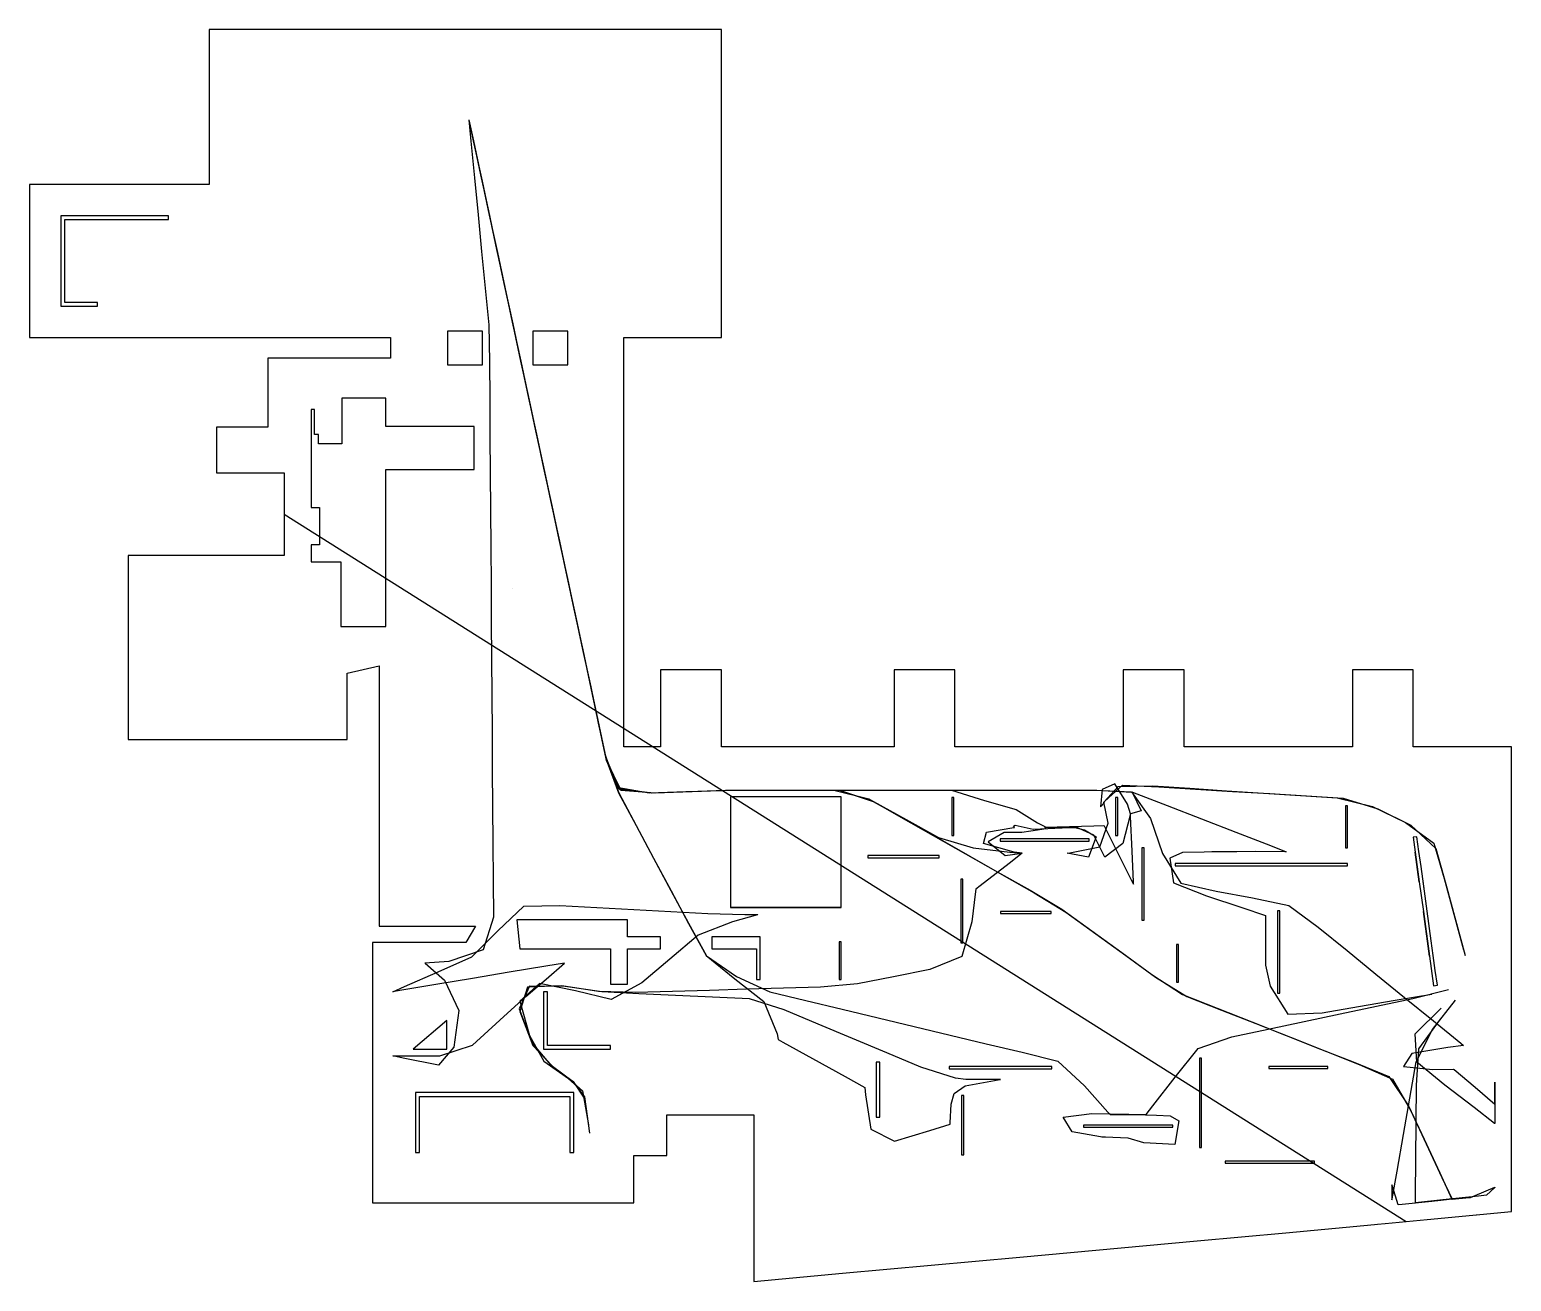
# Model space of a CAD drawing. Header units: metres. Extents: x -35032 to 35255, y -41115 to 18283.
import ezdxf

# ---------------------------------------------------------------- set-up
doc = ezdxf.new("R2010")
doc.units = ezdxf.units.M
for name, color, linetype in [('PLAN_FLOOR', 8, 'Continuous'), ('PLAN_WALLS', 7, 'Continuous'), ('TRACKS', 1, 'Continuous')]:
    doc.layers.add(name, color=color, linetype=linetype)

msp = doc.modelspace()

# ---------------------------------------------------------------- linework, layer by layer
at = {"layer": 'PLAN_FLOOR', "color": 8}
msp.add_lwpolyline([(30268, -38276), (31266, -38180), (35255, -37796), (35255, -15745), (30596, -15745), (30596, -12096), (27715, -12096), (27715, -15745), (19729, -15745), (19729, -12096), (16847, -12096), (16847, -15745), (8862, -15745), (8862, -12096), (5980, -12096), (5980, -15745), (-2220, -15745), (-2220, -12096), (-5101, -12096), (-5101, -15745), (-6848, -15745), (-6848, 3678), (-2210, 3678), (-2210, 18283), (-26510, 18283), (-26510, 10934), (-35032, 10934), (-35032, 3678), (-17916, 3678), (-17916, 2686), (-23727, 2686), (-23727, -586), (-26163, -586), (-26163, -2754), (-22962, -2754), (-22962, -4713)], close=True, dxfattribs=at)
at = {"layer": 'PLAN_WALLS', "color": 7}
for points in [[(-6369, -37395), (-6369, -35142), (-4799, -35142), (-4799, -33205), (-687, -33205), (-687, -41115), (3520, -40730), (7728, -40345), (11935, -39960), (20350, -39190), (24557, -38805), (28765, -38419), (28909, -38406), (29271, -38373), (29271, -38371), (32263, -38084), (35255, -37796), (35255, -15745), (30596, -15745), (30596, -12096), (27715, -12096), (27715, -15745), (19729, -15745), (19729, -12096), (16847, -12096), (16847, -15745), (8862, -15745), (8862, -12096), (5980, -12096), (5980, -15745), (-2220, -15745), (-2220, -12096), (-5101, -12096), (-5101, -15745), (-6848, -15745), (-6848, 3678), (-2210, 3678), (-2210, 18283), (-26510, 18283), (-26510, 10934), (-35032, 10934), (-35032, 3678), (-17916, 3678), (-17916, 2686), (-23727, 2686), (-23727, -586), (-26163, -586), (-26163, -2754), (-22962, -2754), (-22962, -6672), (-30353, -6672), (-30353, -15395), (-19968, -15395), (-19968, -12261), (-18446, -11911), (-18446, -24265), (-13876, -24265), (-14337, -25033), (-18762, -25033), (-18762, -37395)], [(-6369, -37395), (-6369, -35142), (-4799, -35142), (-4799, -33205), (-687, -33205), (-687, -41115), (3520, -40730), (7728, -40345), (11935, -39960), (20350, -39190), (24557, -38805), (28765, -38419), (28909, -38406), (29271, -38373), (29271, -38371), (32263, -38084), (35255, -37796), (35255, -15745), (30596, -15745), (30596, -12096), (27715, -12096), (27715, -15745), (19729, -15745), (19729, -12096), (16847, -12096), (16847, -15745), (8862, -15745), (8862, -12096), (5980, -12096), (5980, -15745), (-2220, -15745), (-2220, -12096), (-5101, -12096), (-5101, -15745), (-6848, -15745), (-6848, 3678), (-2210, 3678), (-2210, 18283), (-26510, 18283), (-26510, 10934), (-35032, 10934), (-35032, 3678), (-17916, 3678), (-17916, 2686), (-23727, 2686), (-23727, -586), (-26163, -586), (-26163, -2754), (-22962, -2754), (-22962, -6672), (-30353, -6672), (-30353, -15395), (-19968, -15395), (-19968, -12261), (-18446, -11911), (-18446, -24265), (-13876, -24265), (-14337, -25033), (-18762, -25033), (-18762, -37395)], [(-31807, 5155), (-31807, 5335), (-33366, 5335), (-33366, 9267), (-28443, 9267), (-28443, 9447), (-33546, 9447), (-33546, 5155)], [(-31807, 5155), (-31807, 5335), (-33366, 5335), (-33366, 9267), (-28443, 9267), (-28443, 9447), (-33546, 9447), (-33546, 5155)], [(-14385, 3982), (-15216, 3982), (-15216, 2381), (-13554, 2381), (-13554, 3982)], [(-14385, 3982), (-15216, 3982), (-15216, 2381), (-13554, 2381), (-13554, 3982)], [(-10328, 3982), (-11159, 3982), (-11159, 2381), (-9497, 2381), (-9497, 3982)], [(-10328, 3982), (-11159, 3982), (-11159, 2381), (-9497, 2381), (-9497, 3982)], [(-21526, 251), (-21679, 251), (-21679, -4398), (-21282, -4398), (-21282, -6161), (-21679, -6161), (-21679, -6976), (-20268, -6976), (-20268, -10045), (-18142, -10045), (-18142, -2583), (-13952, -2583), (-13952, -544), (-18142, -544), (-18142, 792), (-20221, 792), (-20221, -1364), (-21333, -1365), (-21333, -932), (-21526, -932)], [(-21526, 251), (-21679, 251), (-21679, -4398), (-21282, -4398), (-21282, -6161), (-21679, -6161), (-21679, -6976), (-20268, -6976), (-20268, -10045), (-18142, -10045), (-18142, -2583), (-13952, -2583), (-13952, -544), (-18142, -544), (-18142, 792), (-20221, 792), (-20221, -1364), (-21333, -1365), (-21333, -932), (-21526, -932)], [(3471, -18129), (-1780, -18129), (-1780, -23379), (845, -23379), (-1780, -23379), (845, -23379), (3471, -23379), (845, -23379), (3471, -23379)], [(3471, -18129), (-1780, -18129), (-1780, -23379), (845, -23379), (-1780, -23379), (845, -23379), (3471, -23379), (845, -23379), (3471, -23379)], [(8812, -18160), (8710, -18160), (8710, -19954), (8812, -19954)], [(8812, -19506), (8812, -18160), (8710, -18160), (8710, -19954), (8812, -19954)], [(16581, -19506), (16581, -18160), (16479, -18160), (16479, -19954), (16581, -19954)], [(16581, -19506), (16581, -18160), (16479, -18160), (16479, -19954), (16581, -19954)], [(27489, -18548), (27387, -18548), (27387, -20536), (27489, -20536)], [(27489, -18548), (27387, -18548), (27387, -20536), (27489, -20536)], [(11427, -20118), (11004, -20118), (11004, -20219), (15235, -20219), (15235, -20118)], [(11427, -20118), (11004, -20118), (11004, -20219), (15235, -20219), (15235, -20118)], [(31067, -22129), (30970, -21424), (30873, -20718), (30776, -20013), (30598, -20037), (30695, -20743), (30792, -21448), (30888, -22153), (30695, -20743), (30792, -21448), (30888, -22153), (31082, -23564), (31179, -24270), (31276, -24975), (31373, -25681), (31276, -24975), (31179, -24270), (31082, -23564), (31179, -24270), (31276, -24975), (31373, -25681), (31566, -27092), (31745, -27067), (31648, -26362), (31551, -25656), (31454, -24951), (31260, -23540), (31164, -22834)], [(30776, -20013), (30598, -20037), (30695, -20743), (30792, -21448), (30888, -22153), (31082, -23564), (31179, -24270), (31276, -24975), (31373, -25681), (31566, -27092), (31745, -27067), (31648, -26362), (31551, -25656), (31454, -24951), (31260, -23540), (31164, -22834), (30970, -21424), (30873, -20718)], [(7696, -21015), (8119, -21015), (8119, -20913), (5581, -20913), (5158, -20913), (4735, -20913), (4735, -21015)], [(7696, -21015), (8119, -21015), (8119, -20913), (5581, -20913), (5158, -20913), (4735, -20913), (4735, -21015)], [(17834, -20546), (17733, -20546), (17733, -23971), (17834, -23971)], [(17834, -20546), (17733, -20546), (17733, -23971), (17834, -23971)], [(27489, -21392), (27489, -21290), (19313, -21290), (19313, -21392)], [(27489, -21290), (19313, -21290), (19313, -21392), (27489, -21392)], [(9241, -22034), (9139, -22034), (9139, -25052), (9241, -25052)], [(9241, -22034), (9139, -22034), (9139, -25052), (9241, -25052)], [(11014, -23563), (11014, -23665), (13420, -23665), (13420, -23563)], [(11415, -23563), (11014, -23563), (11014, -23665), (13420, -23665), (13420, -23563)], [(24267, -24704), (24267, -23533), (24165, -23533), (24165, -27437), (24267, -27437)], [(24267, -23533), (24165, -23533), (24165, -27437), (24267, -27437)], [(-11925, -23961), (-11783, -25337), (-7478, -25337), (-7478, -27009), (-6673, -27009), (-6673, -25337), (-5103, -25337), (-5103, -24766), (-6673, -24766), (-6673, -23961)], [(-11925, -23961), (-11783, -25337), (-7478, -25337), (-7478, -27009), (-6673, -27009), (-6673, -25337), (-5103, -25337), (-5103, -24766), (-6673, -24766), (-6673, -23961)], [(-1530, -24766), (-2677, -24766), (-2677, -25337), (-546, -25337), (-546, -26785), (-383, -26785), (-383, -24766)], [(-1530, -24766), (-2677, -24766), (-2677, -25337), (-546, -25337), (-546, -26785), (-383, -26785), (-383, -24766)], [(3470, -25001), (3369, -25001), (3369, -26785), (3470, -26785)], [(3470, -25001), (3369, -25001), (3369, -26785), (3470, -26785)], [(19466, -26471), (19466, -25133), (19364, -25133), (19364, -26917), (19466, -26917)], [(19466, -25133), (19364, -25133), (19364, -26917), (19466, -26917)], [(-10649, -27381), (-10649, -30097), (-7479, -30097), (-7479, -29917), (-10469, -29917), (-10469, -27381)], [(-10649, -27381), (-10649, -30097), (-7479, -30097), (-7479, -29917), (-10469, -29917), (-10469, -27381)], [(-16847, -30097), (-15236, -30097), (-15236, -28739)], [(-16847, -30097), (-15236, -30097), (-15236, -28739)], [(5305, -30710), (5122, -30710), (5122, -33330), (5305, -33330)], [(5305, -32675), (5305, -30710), (5122, -30710), (5122, -33330), (5305, -33330)], [(8588, -30924), (8588, -31026), (13451, -31026), (13451, -30924)], [(9030, -30924), (8588, -30924), (8588, -31026), (13451, -31026), (13451, -30924)], [(20556, -30516), (20454, -30516), (20454, -34767), (20556, -34767)], [(20556, -30516), (20454, -30516), (20454, -34767), (20556, -34767)], [(24157, -30913), (23757, -30913), (23757, -31015), (26551, -31015), (26551, -30913)], [(24157, -30913), (23757, -30913), (23757, -31015), (26551, -31015), (26551, -30913)], [(-16725, -35006), (-16545, -35006), (-16545, -32337), (-9402, -32337), (-9402, -35006), (-9222, -35006), (-9222, -32157), (-16725, -32157)], [(-16725, -35006), (-16545, -35006), (-16545, -32337), (-9402, -32337), (-9402, -35006), (-9222, -35006), (-9222, -32157), (-16725, -32157)], [(9281, -32300), (9179, -32300), (9179, -35103), (9281, -35103)], [(9281, -33101), (9281, -32300), (9179, -32300), (9179, -35103), (9281, -35103)], [(17075, -33695), (14960, -33695), (14960, -33798), (19190, -33798), (19190, -33695)], [(14960, -33695), (14960, -33798), (19190, -33798), (19190, -33695)], [(22102, -35409), (21678, -35409), (21678, -35511), (25919, -35511), (25919, -35409)], [(22102, -35409), (21678, -35409), (21678, -35511), (25919, -35511), (25919, -35409)]]:
    msp.add_lwpolyline(points, close=True, dxfattribs=at)
at = {"layer": 'TRACKS', "color": 3}
for points in [[(-14200, 14000), (-14102, 12993), (-13932, 11245), (-13762, 9502), (-13593, 7759), (-13420, 6015), (-13253, 4277), (-13221, 2516), (-13208, 763), (-13196, -1002), (-13184, -2757), (-13171, -4519), (-13159, -6275), (-13147, -8040), (-13134, -9800), (-13122, -11556), (-13110, -13310), (-13097, -15066), (-13085, -16822), (-13073, -18575), (-13061, -20332), (-13045, -22081), (-13036, -23838), (-13526, -25385), (-15142, -25936), (-16291, -26010), (-16291, -26010), (-16291, -26010), (-16276, -26023), (-15351, -26821), (-14671, -28264), (-14905, -29994), (-15640, -30855), (-17312, -30525), (-17800, -30409), (-17800, -30409), (-17800, -30409), (-17309, -30409), (-15578, -30409), (-14020, -29900), (-12724, -28722), (-11496, -27596), (-10523, -26774), (-9655, -26010), (-9655, -26010), (-9655, -26010), (-9655, -26010), (-10547, -26159), (-12286, -26449), (-14018, -26738), (-15758, -27028), (-17479, -27316), (-17800, -27369), (-17800, -27369), (-17800, -27369), (-17800, -27369), (-17254, -27129), (-15657, -26434), (-14056, -25719), (-12828, -24487), (-11583, -23306), (-9875, -23271), (-8125, -23367), (-6377, -23464), (-4620, -23561), (-2866, -23662), (-1110, -23709), (-482, -23709), (-482, -23709), (-482, -23709), (-505, -23715), (-1689, -24057), (-3319, -24679), (-4662, -25818), (-5995, -26952), (-7442, -27736), (-9139, -27324), (-10839, -26981), (-11772, -27824), (-11315, -29440), (-10640, -30659), (-9478, -31485), (-8809, -32068), (-8522, -33683)], [(-14198, 13992), (-13958, 12872), (-13589, 11158), (-13220, 9439), (-12849, 7715), (-12478, 5990), (-12109, 4269), (-11741, 2557), (-11372, 841), (-11004, -870), (-10634, -2592), (-10266, -4304), (-9898, -6016), (-9529, -7734), (-9161, -9447), (-8792, -11165), (-8422, -12888), (-8060, -14604), (-7695, -16317), (-7041, -17771), (-5419, -17929), (-3666, -17867), (-1909, -17808), (-149, -17809), (1610, -17809), (3367, -17809), (4986, -18337), (6510, -19203), (8042, -20073), (9567, -20939), (11092, -21805), (12621, -22670), (14114, -23597), (15540, -24625), (16960, -25651), (18377, -26677), (19868, -27591), (21502, -28238), (23137, -28885), (24775, -29533), (26406, -30178), (28034, -30819), (29621, -31518), (30468, -32997), (31214, -34594), (31958, -36189), (32440, -37220), (32440, -37220), (32440, -37220), (32440, -37220), (33098, -37152), (33310, -37130), (33310, -37130), (33310, -37130), (33310, -37130), (33535, -37037), (34470, -36650), (34470, -36650), (34470, -36650), (34466, -36653), (34070, -37030), (34070, -37030), (34070, -37030), (33690, -37071), (32004, -37251), (30700, -37390), (30700, -37390), (30700, -37390), (30704, -37005), (30719, -35314), (30735, -33562), (30749, -31812), (30866, -30087), (31890, -28678)]]:
    msp.add_lwpolyline(points, dxfattribs=at)
at = {"layer": 'TRACKS', "color": 4}
for points in [[(-14200, 14000), (-13986, 13005), (-13618, 11291), (-13247, 9568), (-12879, 7854), (-12508, 6129), (-12140, 4414), (-11769, 2690), (-11400, 973), (-11030, -752), (-10660, -2473), (-10291, -4190), (-9922, -5904), (-9553, -7621), (-9184, -9338), (-8816, -11052), (-8447, -12770), (-8085, -14484), (-7718, -16208), (-7118, -17714), (-5536, -17930), (-3786, -17871), (-2029, -17811), (-264, -17809), (1495, -17809), (3252, -17809), (5005, -17809), (6764, -17809), (8526, -17809), (10291, -17809), (12052, -17809), (13803, -17808), (15551, -17806), (17281, -17903), (18924, -18539), (20556, -19171), (22189, -19804), (23826, -20438), (24576, -20728), (24576, -20728), (24576, -20728), (24508, -20728), (23140, -20718), (22225, -20728), (22225, -20728), (22225, -20728), (22225, -20728), (22225, -20728), (21873, -20728), (21050, -20728), (21050, -20728), (21050, -20728), (20682, -20754), (19658, -20769), (19054, -21037), (19228, -22202), (20798, -22818), (22467, -23371), (23600, -23747), (23600, -23747), (23600, -23747), (23600, -23747), (23600, -24359), (23600, -25993), (23600, -26116), (23600, -26116), (23600, -26116), (23813, -27100), (24649, -28443), (26280, -28368), (28009, -28071), (29748, -27776), (31483, -27480)], [(-14197, 13984), (-13943, 12806), (-13573, 11085), (-13205, 9373), (-12837, 7657), (-12469, 5946), (-12099, 4224), (-11731, 2513), (-11363, 800), (-10994, -918), (-10626, -2631), (-10256, -4349), (-9886, -6072), (-9518, -7788), (-9149, -9502), (-8779, -11226), (-8408, -12950), (-8047, -14667), (-7679, -16390), (-6992, -17801), (-5353, -17925), (-3598, -17864), (-1848, -17808), (-95, -17808), (1666, -17808), (3421, -17808), (5175, -17809), (6939, -17808), (8697, -17808), (10264, -18291), (11768, -18726), (12776, -19361), (13119, -19530), (13120, -19570), (13120, -19570), (13709, -19551), (15451, -19495), (15930, -19480), (15930, -19480), (15935, -19491), (16463, -20539), (17224, -22053), (17328, -22260), (17328, -22260), (17328, -22260), (17324, -22157), (17264, -20704), (17195, -19054), (17190, -18927), (17190, -18927), (17190, -18927), (17190, -18927), (17190, -18927), (17052, -18477), (16438, -17499), (15846, -17769), (15764, -18602), (15955, -18389), (15930, -18375), (15940, -18360), (16600, -17629), (18251, -17608), (19999, -17719), (21749, -17831), (23502, -17943), (25250, -18052), (26993, -18163), (28666, -18578), (30233, -19347), (31582, -20317), (32070, -21999), (32530, -23689), (32989, -25379)]]:
    msp.add_lwpolyline(points, dxfattribs=at)
at = {"layer": 'TRACKS', "color": 5}
msp.add_lwpolyline([(-14200, 14000), (-13985, 13002), (-13617, 11287), (-13246, 9563), (-12877, 7847), (-12507, 6121), (-12137, 4400), (-11768, 2683), (-11399, 969), (-11030, -748), (-10661, -2465), (-10293, -4179), (-9924, -5897), (-9555, -7612), (-9185, -9337), (-8815, -11056), (-8445, -12781), (-8084, -14492), (-7717, -16217), (-7108, -17721), (-5524, -17929), (-3769, -17869), (-2024, -17811), (-266, -17809), (1497, -17809), (3262, -17809), (5022, -17809), (6773, -17809), (8528, -17809), (10278, -17809), (12040, -17809), (13790, -17808), (15535, -17806), (17243, -17889), (18138, -19150), (18714, -20809), (19573, -22212), (21257, -22597), (22975, -22922), (24694, -23272), (26097, -24311), (27459, -25419), (28827, -26533), (30192, -27644), (31555, -28753), (32856, -29812), (32989, -29920), (32989, -29920), (32989, -29920), (32989, -29920), (32241, -30012), (30536, -30298), (30132, -30918), (31524, -31058), (32504, -31040), (32504, -31040), (32504, -31040), (32535, -31066), (33531, -31907), (34470, -32700), (34470, -32700), (34470, -32700), (34470, -32700), (34470, -32651), (34470, -31673), (34470, -31660), (34470, -31660), (34470, -31660), (34470, -31660), (34470, -32606), (34470, -33630), (34470, -33630), (34470, -33630), (34453, -33617), (33489, -32870), (32107, -31800), (30764, -30711), (30691, -29372), (31930, -28158)], dxfattribs=at)
at = {"layer": 'TRACKS', "color": 6}
msp.add_lwpolyline([(-14200, 13998), (-13972, 12940), (-13602, 11218), (-13233, 9501), (-12865, 7787), (-12496, 6070), (-12127, 4353), (-11758, 2639), (-11389, 921), (-11020, -794), (-10650, -2519), (-10280, -4238), (-9910, -5963), (-9542, -7675), (-9171, -9401), (-8800, -11126), (-8431, -12846), (-8069, -14564), (-7704, -16276), (-7071, -17747), (-5466, -17927), (-3703, -17867), (-1950, -17809), (-198, -17808), (1556, -17808), (3306, -17808), (5068, -17808), (6818, -17808), (8570, -17808), (10327, -17808), (12079, -17809), (13836, -17808), (15592, -17806), (17275, -17898), (17691, -18788), (17190, -18927), (17190, -18927), (17190, -18927), (17172, -18997), (16823, -20341), (15975, -20986), (15457, -19936), (14574, -19540), (14547, -19570), (14547, -19570), (14547, -19570), (14547, -19570), (13962, -19570), (13120, -19570), (13120, -19570), (13120, -19570), (13184, -19644), (12456, -19746), (12029, -19809), (11202, -19809), (10432, -20265), (11244, -20899), (12049, -20800), (12049, -20800), (12049, -20800), (12049, -20800), (12049, -20800), (12049, -20800), (11430, -21281), (10063, -22342), (9850, -22508), (9850, -22508), (9836, -22617), (9659, -24057), (9184, -25700), (7665, -26316), (5951, -26658), (4236, -26998), (2486, -27159), (735, -27208), (-1024, -27256), (-2788, -27305), (-4542, -27355), (-6285, -27403), (-8041, -27364), (-9782, -27093), (-11420, -27148), (-11775, -28307), (-11157, -29919), (-10229, -30909), (-9251, -31631), (-8694, -32466)], dxfattribs=at)
at = {"layer": 'TRACKS', "color": 7}
msp.add_lwpolyline([(-14199, 13996), (-13968, 12921), (-13599, 11204), (-13231, 9490), (-12861, 7772), (-12493, 6057), (-12122, 4332), (-11753, 2613), (-11382, 888), (-11014, -824), (-10643, -2550), (-10272, -4275), (-9903, -5995), (-9534, -7713), (-9165, -9427), (-8796, -11147), (-8426, -12870), (-8064, -14595), (-7696, -16314), (-7088, -17940), (-6260, -19487), (-5434, -21030), (-4603, -22583), (-3780, -24128), (-2937, -25659), (-1587, -26765), (-206, -27833), (429, -29374), (480, -29644), (480, -29644), (480, -29644), (694, -29761), (2111, -30543), (3649, -31391), (4590, -31910), (4590, -31910), (4590, -31910), (4623, -32263), (4867, -33893), (5996, -34462), (7675, -33954), (8630, -33660), (8630, -33660), (8630, -33660), (8630, -33660), (8638, -33586), (8677, -32708), (8819, -32202), (9352, -31829), (10907, -31559), (11019, -31540), (11019, -31540), (11019, -31540), (11019, -31540), (10750, -31540), (9406, -31540), (9382, -31540), (9382, -31540), (9382, -31540), (8881, -31469), (7240, -30946), (5626, -30269), (4000, -29587), (2378, -28906), (767, -28225), (-889, -27705), (-2642, -27628), (-4392, -27553), (-6140, -27478), (-7897, -27377), (-9629, -27115), (-11316, -27100), (-11813, -28183), (-11199, -29810), (-10332, -30836), (-9303, -31594), (-8716, -32362), (-8467, -34080)], dxfattribs=at)
at = {"layer": 'TRACKS', "color": 1}
for points in [[(-14199, 13996), (-13968, 12922), (-13598, 11197), (-13228, 9478), (-12858, 7754), (-12490, 6041), (-12119, 4316), (-11748, 2590), (-11378, 870), (-11009, -848), (-10641, -2562), (-10271, -4281), (-9901, -6004), (-9530, -7730), (-9160, -9451), (-8792, -11163), (-8424, -12879), (-8064, -14590), (-7696, -16311), (-7093, -17937), (-6266, -19481), (-5436, -21030), (-4609, -22574), (-3783, -24125), (-2931, -25663), (-1501, -26649), (75, -27371), (1790, -27783), (3504, -28194), (5212, -28604), (6927, -29016), (8639, -29427), (10348, -29836), (12051, -30242), (13747, -30668), (15000, -31838), (16111, -33079), (16219, -33200), (16219, -33200), (16219, -33200), (16238, -33200), (17063, -33200), (17075, -33200), (17075, -33200), (17360, -33204), (18417, -33221), (19063, -33255), (19487, -33493), (19286, -34627), (17824, -34533), (17075, -34320), (17075, -34320), (17075, -34320), (17075, -34320), (17067, -34320), (16004, -34277), (15835, -34271), (15835, -34271), (15835, -34271), (15758, -34259), (14415, -34011), (13991, -33317), (15351, -33149), (17103, -33183), (17931, -33200), (17931, -33200), (17931, -33200), (17931, -33200), (17931, -33200), (18255, -32785), (19315, -31424), (20396, -30064), (22001, -29512), (23713, -29147), (25425, -28782), (27141, -28416), (28858, -28051), (30575, -27692), (32268, -27258)], [(-14010, 13115), (-13641, 11398), (-13273, 9686), (-12900, 7950), (-12531, 6234), (-12162, 4516), (-11794, 2804), (-11426, 1092), (-11056, -627), (-10688, -2341), (-10318, -4064), (-9949, -5778), (-9579, -7504), (-9210, -9219), (-8840, -10943), (-8471, -12659), (-8106, -14384), (-7741, -16104), (-7183, -17656), (-5652, -17936), (-3898, -17875), (-2149, -17815), (-397, -17809), (1360, -17809), (3115, -17809), (4772, -18216), (6301, -19084), (7835, -19955), (9358, -20820), (10893, -21692), (12423, -22557), (13925, -23460), (15351, -24488), (16772, -25514), (18195, -26546), (19662, -27508), (21303, -28157), (22940, -28805), (24568, -29450), (26200, -30096), (27823, -30735), (29444, -31396), (30374, -32787), (31114, -34374), (31855, -35966), (32437, -37213), (32440, -37220), (32440, -37220), (32440, -37220), (32440, -37220), (31775, -37292), (31610, -37310), (31610, -37310), (31488, -37322), (30076, -37461), (29880, -37480), (29880, -37480), (29880, -37480), (29879, -37477), (29614, -36619), (29590, -36540), (29590, -36540), (29590, -36540), (29590, -36540), (29590, -36852), (29590, -37247), (29590, -37247), (29599, -37197), (29832, -35880), (30138, -34148), (30441, -32418), (30747, -30697), (31521, -29163), (32601, -27773)]]:
    msp.add_lwpolyline(points, dxfattribs=at)
at = {"layer": 'TRACKS', "color": 2}
for points in [[(-14198, 13991), (-13958, 12872), (-13587, 11146), (-13216, 9421), (-12846, 7701), (-12477, 5983), (-12109, 4269), (-11739, 2549), (-11369, 826), (-10998, -899), (-10628, -2620), (-10260, -4333), (-9891, -6048), (-9524, -7759), (-9154, -9482), (-8786, -11193), (-8418, -12906), (-8057, -14622), (-7691, -16334), (-7031, -17775), (-5404, -17925), (-3652, -17865), (-1906, -17808), (-142, -17809), (1621, -17809), (3377, -17809), (5005, -18338), (6545, -19191), (8080, -20046), (9733, -20545), (11472, -20753), (12049, -20800), (12049, -20800), (12049, -20800), (11675, -20741), (10221, -20341), (10352, -19800), (11661, -19574), (11692, -19570), (11692, -19570), (11692, -19570), (11632, -19516), (11719, -19472), (12569, -19655), (14287, -19581), (14547, -19570), (14547, -19570), (14547, -19570), (14547, -19570), (14547, -19570), (15002, -19690), (15563, -20016), (15202, -20983), (14190, -20800), (14190, -20800), (14190, -20800), (14190, -20800), (14316, -20782), (15729, -20502), (16133, -19367), (15930, -18375), (15930, -18375), (15930, -18375), (16164, -18151), (16805, -17573), (18527, -17651), (20274, -17758), (22031, -17865), (23790, -17972), (25532, -18076), (27274, -18183), (28916, -18697), (30486, -19470), (31679, -20572), (32141, -22264), (32602, -23959), (33062, -25649)], [(-12110, -8250), (-12110, -8250), (-12110, -8250), (-12110, -8250), (-12110, -8250), (-12110, -8250), (-12110, -8250), (-12110, -8250), (-12110, -8250), (-12110, -8250), (-12110, -8250), (-12110, -8250), (-12110, -8250), (-12110, -8250), (-12110, -8250), (-12110, -8250), (-12110, -8250), (-12110, -8250), (-12110, -8250), (-12110, -8250), (-12110, -8250), (-12110, -8250), (-12110, -8250), (-12110, -8250), (-12110, -8250), (-12110, -8250), (-12110, -8250), (-12110, -8250), (-12110, -8250), (-12110, -8250), (-12110, -8250), (-12110, -8250), (-12110, -8250), (-12110, -8250), (-12110, -8250), (-12110, -8250), (-12110, -8250), (-12110, -8250), (-12110, -8250), (-12110, -8250), (-12110, -8250), (-12110, -8250), (-12110, -8250), (-12110, -8250), (-12110, -8250), (-12110, -8250), (-12110, -8250), (-12110, -8250), (-12110, -8250), (-12110, -8250), (-12110, -8250), (-12110, -8250), (-12110, -8250), (-12110, -8250), (-12110, -8250), (-12110, -8250), (-12110, -8250), (-12110, -8250), (-12110, -8250), (-12110, -8250), (-12110, -8250), (-12110, -8250), (-12110, -8250), (-12110, -8250), (-12110, -8250), (-12110, -8250), (-12110, -8250), (-12110, -8250), (-12110, -8250), (-12110, -8250), (-12110, -8250), (-12110, -8250), (-12110, -8250), (-12110, -8250), (-12110, -8250), (-12110, -8250), (-12110, -8250), (-12110, -8250), (-12110, -8250), (-12110, -8250), (-12110, -8250), (-12110, -8250), (-12110, -8250), (-12110, -8250), (-12110, -8250), (-12110, -8250), (-12110, -8250), (-12110, -8250), (-12110, -8250), (-12110, -8250), (-12110, -8250), (-12110, -8250), (-12110, -8250), (-12110, -8250), (-12110, -8250), (-12110, -8250), (-12110, -8250), (-12110, -8250), (-12110, -8250), (-12110, -8250), (-12110, -8250), (-12110, -8250), (-12110, -8250), (-12110, -8250), (-12110, -8250), (-12110, -8250), (-12110, -8250), (-12110, -8250), (-12110, -8250), (-12110, -8250), (-12110, -8250), (-12110, -8250)]]:
    msp.add_lwpolyline(points, dxfattribs=at)

doc.saveas('drawing.dxf')
